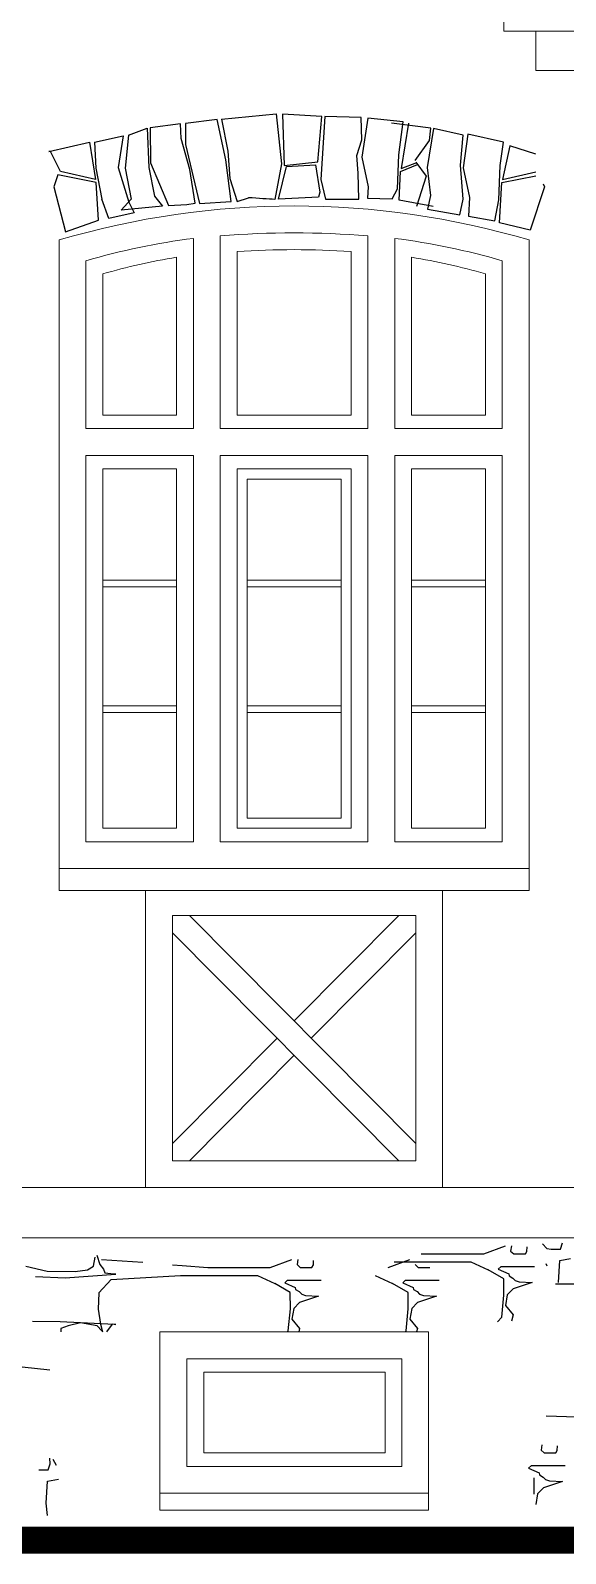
# Model space of a CAD drawing. Header units: millimetres. Extents: x 85048 to 158814, y 1395 to 38919.
# Drawn here: x 91003 to 92596, y 2807 to 7343 of the extents above; entities that cross this region are included whole.
import ezdxf

# ---------------------------------------------------------------- set-up
doc = ezdxf.new("R2010")
doc.units = ezdxf.units.MM
doc.layers.add('hatches', color=8, linetype='Continuous')
doc.layers.add('wall', color=5, linetype='Continuous')

msp = doc.modelspace()

# ---------------------------------------------------------------- linework, layer by layer
at = {"layer": 'hatches', "color": 252, "ltscale": 50, "true_color": 0x8f9991}
for p, q in [((91558.2, 7078.1, 2.2), (91464.4, 7066.4, 2.2)), ((91584.9, 6957.6, 2.2), (91558.2, 7078.1, 2.2)), ((91572, 7079, 2.2), (91734, 7094.6, 2.2)), ((91572, 7079, 2.2), (91590.1, 6983.4, 2.2)), ((91734, 7094.6, 2.2), (91750.1, 6946.4, 2.2)), ((91753.6, 7094.3, 2.2), (91757.9, 6941.2, 2.2)), ((91870.7, 7087.3, 2.2), (91753.6, 7094.3, 2.2)), ((91858.5, 6952.4, 2.2), (91870.7, 7087.3, 2.2)), ((91879.7, 7087.1, 2.2), (91867.7, 6899.5, 2.2)), ((91987.3, 7084.4, 2.2), (91879.7, 7087.1, 2.2)), ((91989.9, 7017.3, 2.2), (91987.3, 7084.4, 2.2)), ((92007.4, 7082.3, 2.2), (91989.3, 6966.2, 2.2)), ((92113.2, 7070.8, 2.2), (92007.4, 7082.3, 2.2)), ((91294.7, 7031.3, 2.2), (91284.5, 6933.5, 2.2)), ((91294.7, 7031.3, 2.2), (91350.6, 7052.4, 2.2)), ((91350.6, 7052.4, 2.2), (91355, 6935.3, 2.2)), ((91449.8, 7065.4, 2.2), (91358.7, 7053.2, 2.2)), ((91358.7, 7053.2, 2.2), (91360.3, 6949, 2.2)), ((91451.5, 7021.2, 2.2), (91449.8, 7065.4, 2.2)), ((91464.4, 7066.4, 2.2), (91464.4, 7004, 2.2)), ((92195.2, 7052.2, 2.2), (92078.3, 7067, 2.2)), ((92100.3, 6973, 2.2), (92113.2, 7070.8, 2.2)), ((92128.3, 7067, 2.2), (92106.8, 6931.9, 2.2)), ((92203.2, 7050.8, 2.2), (92184.6, 6935.3, 2.2)), ((92191, 7015.3, 2.2), (92195.2, 7052.2, 2.2)), ((92291.5, 7031.3, 2.2), (92203.2, 7050.8, 2.2)), ((92283.1, 6942.1, 2.2), (92291.5, 7031.3, 2.2)), ((92305, 7034.3, 2.2), (92291.1, 6933.9, 2.2)), ((92411.2, 7011, 2.2), (92305, 7034.3, 2.2)), ((91057.3, 6983.1, 2.2), (91178.7, 7011, 2.2)), ((91057.3, 6983.1, 2.2), (91178.7, 7011, 2.2)), ((91178.7, 7011, 2.2), (91196.7, 6899.6, 2.2)), ((91178.7, 7011, 2.2), (91196.7, 6899.6, 2.2)), ((91193.8, 7010.9, 2.2), (91279.1, 7029.4, 2.2)), ((91193.8, 7010.9, 2.2), (91279.1, 7029.4, 2.2)), ((91193.8, 7010.9, 2.2), (91197.3, 6933.5, 2.2)), ((91193.8, 7010.9, 2.2), (91197.3, 6933.5, 2.2)), ((91279.1, 7029.4, 2.2), (91264, 6935.3, 2.2)), ((91477.3, 6929.2, 2.2), (91451.5, 7021.2, 2.2)), ((91464.4, 7004, 2.2), (91505.8, 6828, 2.2)), ((91974.4, 6970.9, 2.2), (91989.9, 7017.3, 2.2)), ((92148.8, 6955.9, 2.2), (92191, 7015.3, 2.2)), ((92402.1, 6940.7, 2.2), (92411.2, 7011, 2.2)), ((92430.1, 7000.1, 2.2), (92408.5, 6899.6, 2.2)), ((92507.8, 6975.3, 2.2), (92430.1, 7000.1, 2.2)), ((92507.8, 6975.3, 2.2), (92430.1, 7000.1, 2.2)), ((91062.4, 6983, 2.2), (91057.3, 6983.1, 2.2)), ((91092.3, 6923.6, 2.2), (91062.4, 6983, 2.2)), ((91092.3, 6923.6, 2.2), (91062.4, 6983, 2.2)), ((91360.3, 6949, 2.2), (91414.2, 6822.3, 2.2)), ((91600.4, 6833.9, 2.2), (91584.9, 6957.6, 2.2)), ((91590.1, 6983.4, 2.2), (91596.9, 6902.5, 2.2)), ((91750.1, 6946.4, 2.2), (91730.3, 6840.1, 2.2)), ((91757.9, 6941.2, 2.2), (91858.5, 6952.4, 2.2)), ((91765.6, 6937.8, 2.2), (91851.7, 6943, 2.2)), ((91851.7, 6943, 2.2), (91864.6, 6861.3, 2.2)), ((91978.2, 6917.8, 2.2), (91974.4, 6970.9, 2.2)), ((91989.3, 6966.2, 2.2), (92008.3, 6878, 2.2)), ((92096, 6871.5, 2.2), (92100.3, 6973, 2.2)), ((92105, 6923.2, 2.2), (92155.2, 6944.5, 2.2)), ((92106.8, 6931.9, 2.2), (92153.5, 6949.7, 2.2)), ((92150.6, 6950.8, 2.2), (92181.5, 6909.5, 2.2)), ((92291.3, 6840.6, 2.2), (92283.1, 6942.1, 2.2)), ((92397.8, 6839.2, 2.2), (92402.1, 6940.7, 2.2)), ((91084, 6913.3, 2.2), (91071.9, 6877.2, 2.2)), ((91084, 6913.3, 2.2), (91071.9, 6877.2, 2.2)), ((91198.4, 6890.9, 2.2), (91084, 6913.3, 2.2)), ((91198.4, 6890.9, 2.2), (91084, 6913.3, 2.2)), ((91196.7, 6899.6, 2.2), (91092.3, 6923.6, 2.2)), ((91196.7, 6899.6, 2.2), (91092.3, 6923.6, 2.2)), ((91197.3, 6933.5, 2.2), (91215.3, 6840.6, 2.2)), ((91197.3, 6933.5, 2.2), (91215.3, 6840.6, 2.2)), ((91264, 6935.3, 2.2), (91295.9, 6832.3, 2.2)), ((91284.5, 6933.5, 2.2), (91302.5, 6840.6, 2.2)), ((91355, 6935.3, 2.2), (91372.2, 6849.4, 2.2)), ((91493.6, 6828.9, 2.2), (91477.3, 6929.2, 2.2)), ((91596.9, 6902.5, 2.2), (91618.4, 6833.6, 2.2)), ((91741.3, 6840.3, 2.2), (91765.6, 6937.8, 2.2)), ((91867.7, 6899.5, 2.2), (91881, 6840.8, 2.2)), ((91980.6, 6841.2, 2.2), (91978.2, 6917.8, 2.2)), ((92101.1, 6837.6, 2.2), (92105, 6923.2, 2.2)), ((92181.5, 6909.5, 2.2), (92152.5, 6819.4, 2.2)), ((92184.6, 6935.3, 2.2), (92194.3, 6851.7, 2.2)), ((92291.1, 6933.9, 2.2), (92310, 6846.2, 2.2)), ((92406.8, 6890.9, 2.2), (92507.8, 6910.7, 2.2)), ((92406.8, 6890.9, 2.2), (92507.8, 6910.7, 2.2)), ((92408.5, 6899.6, 2.2), (92507.8, 6922.5, 2.2)), ((92408.5, 6899.6, 2.2), (92507.8, 6922.5, 2.2)), ((91071.9, 6877.2, 2.2), (91106.6, 6743.1, 2.2)), ((91071.9, 6877.2, 2.2), (91106.6, 6743.1, 2.2)), ((91205.2, 6778.2, 2.2), (91198.4, 6890.9, 2.2)), ((91205.2, 6778.2, 2.2), (91198.4, 6890.9, 2.2)), ((91372.2, 6849.4, 2.2), (91395.7, 6820, 2.2)), ((91864.6, 6861.3, 2.2), (91860.4, 6846.7, 2.2)), ((92008.3, 6878, 2.2), (92006.1, 6843.6, 2.2)), ((92079.8, 6841.4, 2.2), (92096, 6871.5, 2.2)), ((92194.3, 6851.7, 2.2), (92185.7, 6810.8, 2.2)), ((92399.9, 6769.9, 2.2), (92406.8, 6890.9, 2.2)), ((92533.3, 6877.2, 2.2), (92490.9, 6748.2, 2.2)), ((92533.3, 6877.2, 2.2), (92490.9, 6748.2, 2.2)), ((92530.2, 6886.6, 2.2), (92533.3, 6877.2, 2.2)), ((92530.2, 6886.6, 2.2), (92533.3, 6877.2, 2.2)), ((91236, 6783.5, 2.2), (91215.3, 6840.6, 2.2)), ((91272.9, 6808, 2.2), (91302.5, 6840.6, 2.2)), ((91395.7, 6820, 2.2), (91272.9, 6808, 2.2)), ((91295.9, 6832.3, 2.2), (91311.5, 6799.8, 2.2)), ((91414.2, 6822.3, 2.2), (91468.1, 6825.2, 2.2)), ((91468.1, 6825.2, 2.2), (91493.6, 6828.9, 2.2)), ((91505.8, 6828, 2.2), (91600.4, 6833.9, 2.2)), ((91618.4, 6833.6, 2.2), (91652.4, 6845.2, 2.2)), ((91860.4, 6846.7, 2.2), (91741.3, 6840.3, 2.2)), ((91881, 6840.8, 2.2), (91980.6, 6841.2, 2.2)), ((92006.1, 6843.6, 2.2), (92079.8, 6841.4, 2.2)), ((92202.5, 6819.4, 2.2), (92101.1, 6837.6, 2.2)), ((92185.7, 6810.8, 2.2), (92281.2, 6794.5, 2.2)), ((92281.2, 6794.5, 2.2), (92291.3, 6840.6, 2.2)), ((92310, 6846.2, 2.2), (92307.3, 6790.3, 2.2)), ((92385.5, 6775.8, 2.2), (92397.8, 6839.2, 2.2)), ((91106.6, 6743.1, 2.2), (91205.2, 6778.2, 2.2)), ((91106.6, 6743.1, 2.2), (91205.2, 6778.2, 2.2)), ((91311.5, 6799.8, 2.2), (91236, 6783.5, 2.2)), ((92307.3, 6790.3, 2.2), (92385.5, 6775.8, 2.2)), ((92490.9, 6748.2, 2.2), (92399.9, 6769.9, 2.2)), ((92490.9, 6748.2, 2.2), (92399.9, 6769.9, 2.2)), ((92352.6, 3699.4, -44.4), (92417.6, 3723.2, -44.4)), ((92435.3, 3723.6, -44.4), (92432.9, 3708.2, -44.4)), ((92481.2, 3707.2, -44.4), (92482.1, 3720.3, -44.4)), ((92527.6, 3729.9, 11.6), (92540.5, 3715.7, 11.6)), ((92581.4, 3714, 11.6), (92587.5, 3732.1, 11.6)), ((91189.9, 3663.3, -141.2), (91195.1, 3689.4, -141.2)), ((91200.7, 3696.1, -141.2), (91209.2, 3668, -141.2)), ((91337.7, 3673.5, -85.2), (91213.9, 3681.6, -85.2)), ((91716.6, 3658.8, -85.2), (91781.6, 3682.7, -85.2)), ((91799.3, 3683.1, -85.2), (91796.9, 3667.7, -85.2)), ((91845.2, 3666.6, -85.2), (91846.1, 3679.8, -85.2)), ((92067.9, 3658.8, -85.2), (92132.9, 3682.7, -85.2)), ((92085.6, 3675.8, -44.4), (92314.4, 3675.8, -44.4)), ((92166.4, 3699.4, -44.4), (92352.6, 3699.4, -44.4)), ((92314.4, 3675.8, -44.4), (92366.1, 3652, 11.6)), ((92432.9, 3708.2, -44.4), (92442.1, 3699.4, -44.4)), ((92442.1, 3699.4, -44.4), (92477, 3699.4, -44.4)), ((92477, 3699.4, -44.4), (92481.2, 3707.2, -44.4)), ((92540.5, 3715.7, 11.6), (92553.7, 3714, 11.6)), ((92553.7, 3714, 11.6), (92581.4, 3714, 11.6)), ((92575.1, 3614.8, 11.6), (92579.6, 3679.9, 11.6)), ((92579.6, 3679.9, 11.6), (92611.6, 3686, 11.6)), ((90988.3, 3663.3, -141.2), (91052.8, 3648.3, -141.2)), ((91106.4, 3627.4, -141.2), (91017.3, 3630.9, -141.2)), ((91052.8, 3648.3, -141.2), (91135.9, 3647.5, -141.2)), ((91257.2, 3638.1, -141.2), (91106.4, 3627.4, -141.2)), ((91135.9, 3647.5, -141.2), (91172.8, 3652.6, -141.2)), ((91172.8, 3652.6, -141.2), (91189.9, 3663.3, -141.2)), ((91209.2, 3668, -141.2), (91219.9, 3654.1, -141.2)), ((91219.9, 3654.1, -141.2), (91224.5, 3642.8, -141.2)), ((91224.5, 3642.8, -141.2), (91251.2, 3639.9, -141.2)), ((91243.1, 3623.3, -85.2), (91449.6, 3635.2, -85.2)), ((91251.2, 3639.9, -141.2), (91257.2, 3640.3, -141.2)), ((91426, 3667.2, -85.2), (91454.7, 3664.7, -85.2)), ((91449.6, 3635.2, -85.2), (91678.4, 3635.2, -85.2)), ((91454.7, 3664.7, -85.2), (91530.4, 3658.8, -85.2)), ((91530.4, 3658.8, -85.2), (91716.6, 3658.8, -85.2)), ((91678.4, 3635.2, -85.2), (91730.1, 3611.4, -29.2)), ((91796.9, 3667.7, -85.2), (91806.1, 3658.8, -85.2)), ((91806.1, 3658.8, -85.2), (91841, 3658.8, -85.2)), ((91841, 3658.8, -85.2), (91845.2, 3666.6, -85.2)), ((92029.7, 3635.2, -85.2), (92081.4, 3611.4, -29.2)), ((92148.1, 3667.7, -85.2), (92157.3, 3658.8, -85.2)), ((92157.3, 3658.8, -85.2), (92192.3, 3658.8, -85.2)), ((92412.6, 3625.4, 11.6), (92366.1, 3652, 11.6)), ((92404.4, 3661.8, 11.6), (92396, 3653.8, 11.6)), ((92396, 3653.8, 11.6), (92427.5, 3640.4, 11.6)), ((92404.4, 3661.8, 11.6), (92504.3, 3661.8, 11.6)), ((92427.5, 3640.4, 11.6), (92428.4, 3633.9, 11.6)), ((92428.4, 3633.9, 11.6), (92439.4, 3627.8, 11.6)), ((92541.3, 3663.1, 11.6), (92538.8, 3670.4, 11.6)), ((91206.6, 3583.3, -29.2), (91243.1, 3623.3, -85.2)), ((91776.6, 3584.8, -29.2), (91730.1, 3611.4, -29.2)), ((91768.4, 3621.3, -29.2), (91760, 3613.2, -29.2)), ((91760, 3613.2, -29.2), (91791.5, 3599.8, -29.2)), ((91768.4, 3621.3, -29.2), (91868.3, 3621.3, -29.2)), ((91776.8, 3536, -29.2), (91776.6, 3584.8, -29.2)), ((91791.5, 3599.8, -29.2), (91792.4, 3593.3, -29.2)), ((91792.4, 3593.3, -29.2), (91803.4, 3587.2, -29.2)), ((91803.4, 3587.2, -29.2), (91810.5, 3579.5, -29.2)), ((92127.9, 3584.8, -29.2), (92081.4, 3611.4, -29.2)), ((92119.6, 3621.3, -29.2), (92111.3, 3613.2, -29.2)), ((92111.3, 3613.2, -29.2), (92142.8, 3599.8, -29.2)), ((92119.6, 3621.3, -29.2), (92219.5, 3621.3, -29.2)), ((92128, 3536, -29.2), (92127.9, 3584.8, -29.2)), ((92142.8, 3599.8, -29.2), (92143.6, 3593.3, -29.2)), ((92143.6, 3593.3, -29.2), (92154.6, 3587.2, -29.2)), ((92154.6, 3587.2, -29.2), (92161.8, 3579.5, -29.2)), ((92412.8, 3576.6, 11.6), (92412.6, 3625.4, 11.6)), ((92439.9, 3595.7, 11.6), (92422.8, 3578, 11.6)), ((92439.4, 3627.8, 11.6), (92446.5, 3620.1, 11.6)), ((92496.5, 3614.7, 11.6), (92439.9, 3595.7, 11.6)), ((92446.5, 3620.1, 11.6), (92457.9, 3616.6, 11.6)), ((92457.9, 3616.6, 11.6), (92496.5, 3614.7, 11.6)), ((92566.6, 3610.2, 230.6), (93054.1, 3610.2, 230.6)), ((91206.6, 3583.3, -29.2), (91203.9, 3535.3, -29.2)), ((91803.9, 3555.2, -29.2), (91786.8, 3537.4, -29.2)), ((91860.5, 3574.1, -29.2), (91803.9, 3555.2, -29.2)), ((91810.5, 3579.5, -29.2), (91821.9, 3576, -29.2)), ((91821.9, 3576, -29.2), (91860.5, 3574.1, -29.2)), ((92155.2, 3555.2, -29.2), (92138.1, 3537.4, -29.2)), ((92211.7, 3574.1, -29.2), (92155.2, 3555.2, -29.2)), ((92161.8, 3579.5, -29.2), (92173.2, 3576, -29.2)), ((92173.2, 3576, -29.2), (92211.7, 3574.1, -29.2)), ((92406.3, 3510.7, 11.6), (92412.8, 3576.6, 11.6)), ((92422.8, 3578, 11.6), (92417.4, 3545.8, 11.6)), ((92417.4, 3545.8, 11.6), (92439.9, 3517.8, 11.6)), ((91008.9, 3499, -141.2), (91090.6, 3498.2, -141.2)), ((91090.6, 3498.2, -141.2), (91233.2, 3491.2, -141.2)), ((91151.5, 3493.9, -141.2), (91114.8, 3485.4, -141.2)), ((91201.4, 3485.4, -141.2), (91151.5, 3493.9, -141.2)), ((91203.9, 3535.3, -29.2), (91211.3, 3489.9, -29.2)), ((91770.3, 3470.1, -29.2), (91776.8, 3536, -29.2)), ((91786.8, 3537.4, -29.2), (91781.4, 3505.2, -29.2)), ((91781.4, 3505.2, -29.2), (91803.9, 3477.2, -29.2)), ((92121.5, 3470.1, -29.2), (92128, 3536, -29.2)), ((92138.1, 3537.4, -29.2), (92132.6, 3505.2, -29.2)), ((92132.6, 3505.2, -29.2), (92155.2, 3477.2, -29.2)), ((92393.6, 3496.8, 11.6), (92406.3, 3510.7, 11.6)), ((92439.9, 3517.8, 11.6), (92435.5, 3499.2, 11.6)), ((91114.8, 3485.4, -141.2), (91093, 3477.4, -141.2)), ((91093, 3477.4, -141.2), (91093.4, 3467.1, -141.2)), ((91215.1, 3470.5, -141.2), (91201.4, 3485.4, -141.2)), ((91211.3, 3489.9, -29.2), (91216.7, 3467.1, -29.2)), ((91246.1, 3490.2, -141.2), (91229.4, 3467.1, -141.2)), ((91233.2, 3491.2, -141.2), (91257.2, 3490.5, -141.2)), ((91257.2, 3488, -141.2), (91246.1, 3490.2, -141.2)), ((91767.5, 3467.1, -29.2), (91770.3, 3470.1, -29.2)), ((91803.9, 3477.2, -29.2), (91801.5, 3467.1, -29.2)), ((92118.7, 3467.1, -29.2), (92121.5, 3470.1, -29.2)), ((92155.2, 3477.2, -29.2), (92152.8, 3467.1, -29.2)), ((90850, 3376.4, -141.2), (91060, 3354.5, -141.2)), ((92538.6, 3217, 11.6), (92629.8, 3214.5, 11.6)), ((92525.8, 3130.9, -44.4), (92523.4, 3115.5, -44.4)), ((91061.6, 3074.5, -141.2), (91060.6, 3091.7, -141.2)), ((91069.3, 3088.1, -141.2), (91078.8, 3070.6, -141.2)), ((92523.4, 3115.5, -44.4), (92532.6, 3106.7, -44.4)), ((92532.6, 3106.7, -44.4), (92567.5, 3106.7, -44.4)), ((92567.5, 3106.7, -44.4), (92571.7, 3114.5, -44.4)), ((92571.7, 3114.5, -44.4), (92572.6, 3127.6, -44.4)), ((91027.8, 3056.4, -141.2), (91055.5, 3056.4, -141.2)), ((91055.5, 3056.4, -141.2), (91061.6, 3074.5, -141.2)), ((92494.9, 3069.1, 11.6), (92486.5, 3061.1, 11.6)), ((92486.5, 3061.1, 11.6), (92518, 3047.7, 11.6)), ((92494.9, 3069.1, 11.6), (92594.8, 3069.1, 11.6)), ((92518, 3047.7, 11.6), (92518.9, 3041.2, 11.6)), ((92518.9, 3041.2, 11.6), (92529.9, 3035.1, 11.6)), ((91049.2, 2957.2, -141.2), (91053.7, 3022.3, -141.2)), ((91053.7, 3022.3, -141.2), (91085.8, 3028.4, -141.2)), ((92503.3, 2983.9, 11.6), (92503.1, 3032.7, 11.6)), ((92530.4, 3003.1, 11.6), (92513.3, 2985.3, 11.6)), ((92529.9, 3035.1, 11.6), (92537, 3027.4, 11.6)), ((92587, 3022, 11.6), (92530.4, 3003.1, 11.6)), ((92537, 3027.4, 11.6), (92548.5, 3023.9, 11.6)), ((92548.5, 3023.9, 11.6), (92587, 3022, 11.6)), ((91053.7, 2920.8, -141.2), (91049.2, 2957.2, -141.2)), ((92513.3, 2985.3, 11.6), (92507.9, 2953.1, 11.6))]:
    msp.add_line(p, q, dxfattribs=at)
msp.add_open_spline([(91730.3, 6840.1, 2.2), (91711.1, 6841.5, 2.2), (91681.8, 6842.7, 2.2), (91652.4, 6845.2, 2.2)], degree=3, dxfattribs=at)
at = {"layer": 'wall', "color": 250, "linetype": 'Continuous', "lineweight": 15, "ltscale": 0.13}
for p, q in [((92413, 7591.3, 2.2), (92413, 7341.3, 2.2)), ((92413, 7341.2, 2.2), (92413, 7591.2, 2.2)), ((95966.4, 7341.3, 2.2), (92413, 7341.3, 2.2)), ((92413, 7341.3, 2.2), (95966.4, 7341.3, 2.2)), ((92507.8, 7341.3, 3), (92507.8, 7223.7, 3)), ((92961.6, 7223.7, 3), (92507.8, 7223.7, 3)), ((91088, 6719.2, 2.2), (91087.9, 4782.2, 2.2)), ((91487.9, 6724, 2.2), (91487.9, 6157.4, 2.2)), ((91487.9, 6724, 2.2), (91487.9, 6157.4, 2.2)), ((91567.9, 6731.6, 2.2), (91567.9, 6157.4, 2.2)), ((92007.6, 6731.6, 2.2), (92007.6, 6157.4, 2.2)), ((92087.6, 6724, 2.2), (92087.6, 6197.5, 2.2)), ((92087.6, 6724, 2.2), (92087.6, 6157.4, 2.2)), ((92488, 6719.2, 2.2), (92488, 4782.2, 2.2)), ((91617.9, 6685, 2.2), (91617.9, 6197.5, 2.2)), ((91957.6, 6685.1, 2.2), (91957.6, 6197.5, 2.2)), ((91167.7, 6657.4, 2.2), (91167.7, 6157.4, 2.2)), ((91437.9, 6667.6, 2.2), (91437.9, 6197.5, 2.2)), ((92137.6, 6667.7, 2.2), (92137.6, 6197.5, 2.2)), ((92407.7, 6657.6, 2.2), (92407.7, 6157.4, 2.2)), ((91217.7, 6618.2, 2.2), (91217.7, 6197.5, 2.2)), ((92357.7, 6618.3, 2.2), (92357.7, 6197.5, 2.2)), ((91437.9, 6197.5, 2.2), (91217.7, 6197.5, 2.2)), ((91957.6, 6197.5, 2.2), (91617.9, 6197.5, 2.2)), ((92007.6, 6197.5, 2.2), (92007.6, 6157.4, 2.2)), ((92357.7, 6197.5, 2.2), (92137.6, 6197.5, 2.2)), ((91487.9, 6157.4, 2.2), (91167.7, 6157.4, 2.2)), ((92007.6, 6157.4, 2.2), (91567.9, 6157.4, 2.2)), ((92407.7, 6157.4, 2.2), (92087.6, 6157.4, 2.2)), ((92407.7, 6157.4, 2.2), (92087.6, 6157.4, 2.2)), ((91167.7, 6077.4, 2.2), (91487.9, 6077.4, 2.2)), ((91167.7, 6077.4, 2.2), (91487.9, 6077.4, 2.2)), ((91167.7, 6077.4, 2.2), (91167.7, 4927.2, 2.2)), ((91217.7, 6037.2, 2.2), (91217.7, 4967.3, 2.2)), ((91217.7, 6037.2, 2.2), (91437.9, 6037.2, 2.2)), ((91437.9, 6037.2, 2.2), (91437.9, 4967.3, 2.2)), ((91487.9, 6077.4, 2.2), (91487.9, 4927.2, 2.2)), ((91487.9, 6077.4, 2.2), (91487.9, 4927.2, 2.2)), ((92007.6, 6077.4, 2.2), (91567.9, 6077.4, 2.2)), ((92007.6, 6077.4, 2.2), (91567.9, 6077.4, 2.2)), ((91567.9, 6077.4, 2.2), (91567.9, 4927.2, 2.2)), ((91567.9, 6077.4, 2.2), (91567.9, 4927.2, 2.2)), ((91957.6, 6037.2, 2.2), (91617.9, 6037.2, 2.2)), ((91957.6, 6037.2, 2.2), (91617.9, 6037.2, 2.2)), ((91617.9, 6037.2, 2.2), (91617.9, 4967.3, 2.2)), ((91957.6, 6037.2, 2.2), (91957.6, 4967.3, 2.2)), ((92007.6, 6077.4, 2.2), (92007.6, 4927.2, 2.2)), ((92007.6, 6077.4, 2.2), (92007.6, 4927.2, 2.2)), ((92087.6, 6077.4, 2.2), (92087.6, 4927.2, 2.2)), ((92087.6, 6077.4, 2.2), (92087.6, 4927.2, 2.2)), ((92407.7, 6077.4, 2.2), (92087.6, 6077.4, 2.2)), ((92407.7, 6077.4, 2.2), (92087.6, 6077.4, 2.2)), ((92137.6, 6037.2, 2.2), (92137.6, 4967.3, 2.2)), ((92357.7, 6037.2, 2.2), (92137.6, 6037.2, 2.2)), ((92357.7, 6037.2, 2.2), (92357.7, 4967.3, 2.2)), ((92407.7, 6077.4, 2.2), (92407.7, 4927.2, 2.2)), ((91927.6, 6007.2, 2.2), (91647.9, 6007.2, 2.2)), ((91647.9, 6007.2, 2.2), (91647.9, 4997.3, 2.2)), ((91927.6, 6007.2, 2.2), (91927.6, 4997.3, 2.2)), ((91217.7, 5706.2, 2.2), (91437.9, 5706.2, 2.2)), ((91217.7, 5686.2, 2.2), (91437.9, 5686.2, 2.2)), ((91647.9, 5706.2, 2.2), (91927.6, 5706.2, 2.2)), ((91647.9, 5686.2, 2.2), (91927.6, 5686.2, 2.2)), ((92137.6, 5706.2, 2.2), (92357.7, 5706.2, 2.2)), ((92137.6, 5686.2, 2.2), (92357.7, 5686.2, 2.2)), ((91217.7, 5332.2, 2.2), (91437.9, 5332.2, 2.2)), ((91217.7, 5312.2, 2.2), (91437.9, 5312.2, 2.2)), ((91647.9, 5332.2, 2.2), (91927.6, 5332.2, 2.2)), ((91647.9, 5312.2, 2.2), (91927.6, 5312.2, 2.2)), ((92137.6, 5332.2, 2.2), (92357.7, 5332.2, 2.2)), ((92137.6, 5312.2, 2.2), (92357.7, 5312.2, 2.2)), ((91927.6, 4997.3, 2.2), (91647.9, 4997.3, 2.2)), ((91217.7, 4967.3, 2.2), (91437.9, 4967.3, 2.2)), ((91617.9, 4967.3, 2.2), (91957.6, 4967.3, 2.2)), ((92137.6, 4967.3, 2.2), (92357.7, 4967.3, 2.2)), ((91487.9, 4927.2, 2.2), (91167.7, 4927.2, 2.2)), ((92007.6, 4927.2, 2.2), (91567.9, 4927.2, 2.2)), ((92407.7, 4927.2, 2.2), (92087.6, 4927.2, 2.2)), ((91087.9, 4847.2, 2.2), (92488, 4847.2, 2.2)), ((92488, 4847.2, 2.2), (91087.9, 4847.2, 2.2)), ((92488, 4782.2, 2.2), (91087.9, 4782.2, 2.2)), ((91345.2, 4782.2, 2.2), (91345.2, 3897.2, 2.2)), ((92230.2, 3897.2, 2.2), (92230.2, 4782.2, 2.2)), ((92150.2, 4707.2, 2.2), (91425.2, 4707.2, 2.2)), ((91425.2, 3977.2, 2.2), (91425.2, 4707.2, 2.2)), ((92150.2, 4028.3, 1.6), (91476, 4707.2, 2.1)), ((92099.5, 4707.2, 2.1), (91787.7, 4393.3, 1.9)), ((92150.2, 3977.2, 2.2), (92150.2, 4707.2, 2.2)), ((92099.5, 3977.2, 1.6), (91425.2, 4656.1, 2.1)), ((92150.2, 4656.1, 2.1), (91838.5, 4342.2, 1.9)), ((91737, 4342.2, 1.9), (91425.2, 4028.3, 1.6)), ((91787.7, 4291.1, 1.9), (91476, 3977.2, 1.6)), ((91425.2, 3977.2, 1.6), (92150.2, 3977.2, 1.6)), ((88138, 3897.2, -0.2), (95020.5, 3897.2, -0.2)), ((88138, 3747.2, -0.2), (95020.5, 3747.2, -0.2)), ((91468.5, 3387.1, 2.2), (91468.5, 3066.7, 2.2)), ((91468.5, 3387.1, 2.2), (92108.9, 3387.1, 2.2)), ((92108.9, 3387.1, 2.2), (92108.9, 3066.7, 2.2)), ((91518.5, 3347, 2.2), (91518.5, 3106.8, 2.2)), ((92058.9, 3347, 2.2), (91518.5, 3347, 2.2)), ((92058.9, 3347, 2.2), (92058.9, 3106.8, 2.2)), ((92058.9, 3106.8, 2.2), (91518.5, 3106.8, 2.2)), ((91468.5, 3066.7, 2.2), (92108.9, 3066.7, 2.2)), ((91388.3, 2936.8, 2.2), (91388.3, 2986.8, 2.2)), ((92188.6, 2936.8, 2.2), (92188.6, 2986.8, 2.2)), ((91388.3, 2936.8, 2.2), (92188.6, 2936.8, 2.2))]:
    msp.add_line(p, q, dxfattribs=at)
at = {"layer": 'wall', "color": 250, "linetype": 'Continuous', "lineweight": 15, "ltscale": 0.13, "elevation": 2.2}
msp.add_lwpolyline([(92188.6, 3467.1), (91388.3, 3467.1), (91388.3, 2986.8), (92188.6, 2986.8)], close=True, dxfattribs=at)
at = {"layer": 'wall', "color": 250, "linetype": 'Continuous', "lineweight": 15, "ltscale": 0.13, "const_width": 80, "elevation": 2.2}
msp.add_lwpolyline([(106078.4, 2847.2), (85088.2, 2847.2)], dxfattribs=at)
at = {"layer": 'wall', "color": 250, "linetype": 'Continuous', "lineweight": 15, "ltscale": 0.13}
for centre, radius, start, end in [((91788, 4349.9, 2.2), 2470.6, 73.5404, 106.4596), ((91749.5, 4661.8, 2.2), 2078.7, 97.2298, 106.2523), ((91788, 3991.8, 2.2), 2748.6, 85.4172, 94.5927), ((91826.4, 4661.9, 2.2), 2078.6, 73.7593, 82.7817), ((91788, 3991.8, 2.2), 2698.6, 86.3965, 93.6136), ((91726.3, 4868.5, 2.2), 1822.1, 99.107, 106.2068), ((91849.6, 4868.6, 2.2), 1822, 73.8057, 80.9054)]:
    msp.add_arc(centre, radius, start, end, dxfattribs=at)

doc.saveas('drawing.dxf')
